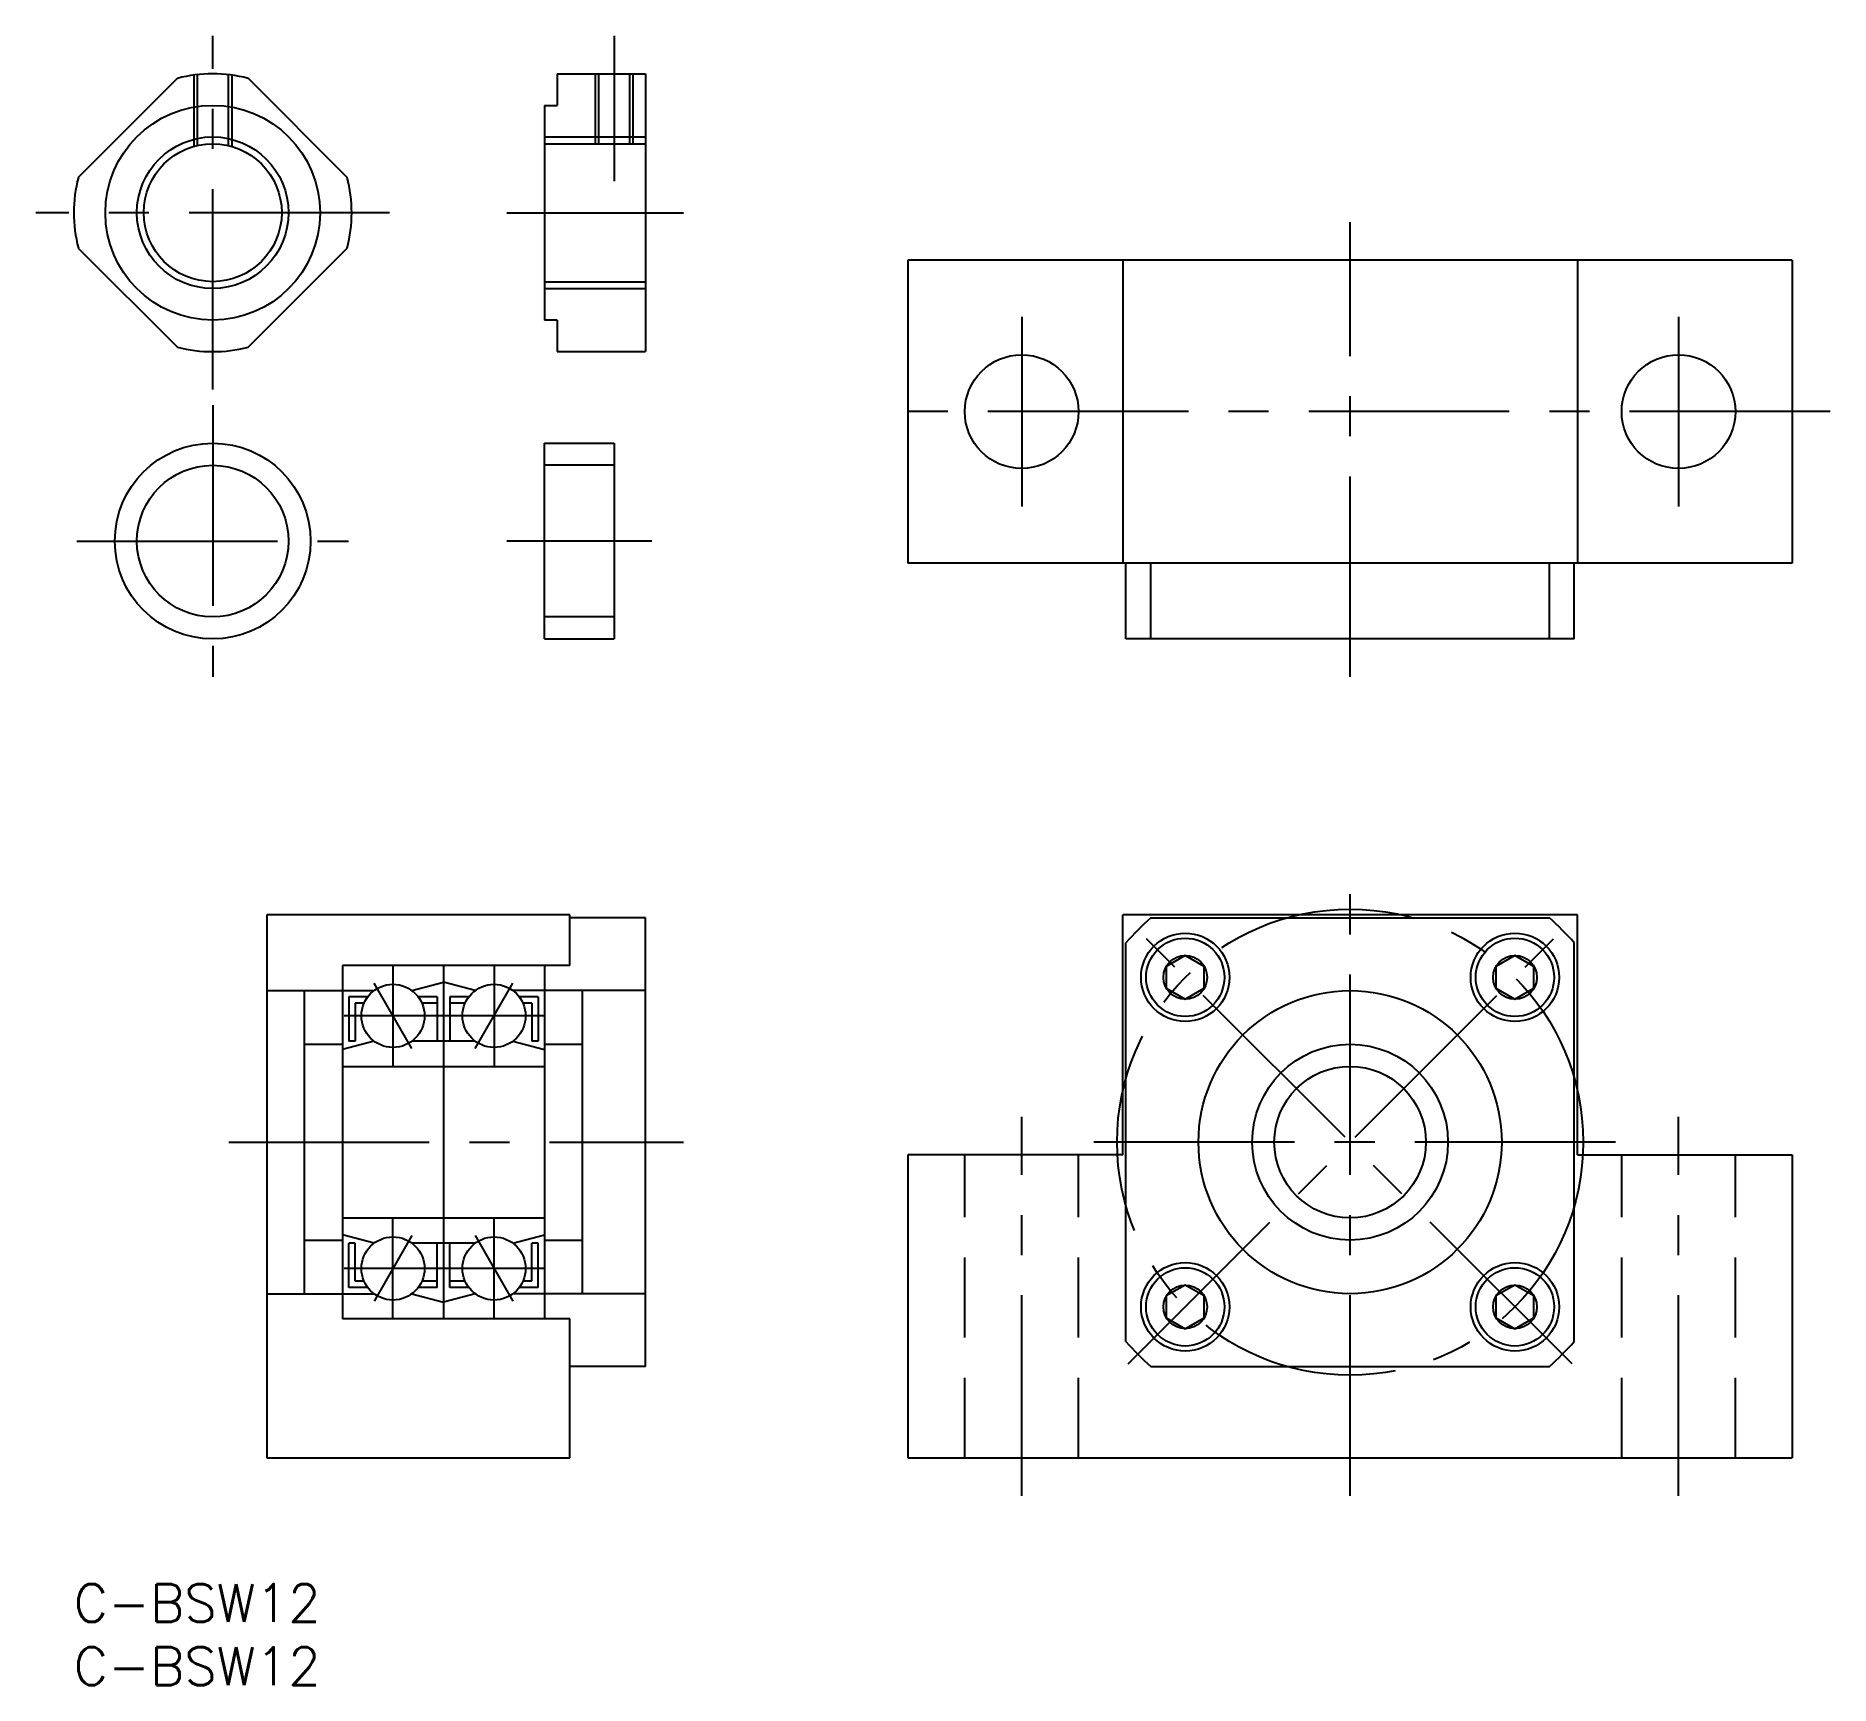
# Model space of a CAD drawing. Extents: x -3 to 139, y -8 to 123.
import ezdxf

# ---------------------------------------------------------------- set-up
doc = ezdxf.new("R2010")
doc.units = 0
doc.header["$LTSCALE"] = 0.5
doc.linetypes.add('CENTER', pattern=[50.8, 31.75, -6.35, 6.35, -6.35])
doc.linetypes.add('DASHED', pattern=[19.05, 12.7, -6.35])
for name, color, linetype in [('MSM_CENTER', 1, 'CENTER'), ('MSM_CONTINUOUS', 7, 'CONTINUOUS'), ('MSM_DASHED', 4, 'DASHED'), ('MSM_NARROW', 5, 'CONTINUOUS'), ('MSM_PART_NUMBER', 7, 'CONTINUOUS')]:
    doc.layers.add(name, color=color, linetype=linetype)
doc.styles.get("Standard").update_dxf_attribs({"font": 'txt.shx', "height": 3, "bigfont": 'bigfont.shx'})

# ---------------------------------------------------------------- blocks, each defined once
blk = doc.blocks.new('*U3')
at = {"layer": 'MSM_PART_NUMBER'}
blk.add_text('C-BSW12', height=3, dxfattribs=at).set_placement((0, -3))
blk = doc.blocks.new('*U4')
at = {"layer": 'MSM_PART_NUMBER'}
blk.add_text('C-BSW12', height=3, dxfattribs=at).set_placement((0, -8))

msp = doc.modelspace()

# ---------------------------------------------------------------- linework, layer by layer
at = {"layer": 'MSM_CENTER'}
for p, q in [((11, 94.58), (11, 122.58)), ((42.77, 122.58), (42.77, 111.08)), ((25, 108.58), (-3, 108.58)), ((34.27, 108.58), (48.27, 108.58)), ((101.04, 71.83), (101.04, 107.83)), ((75.04, 100.33), (75.04, 85.33)), ((127.04, 100.33), (127.04, 85.33)), ((11, 93.33), (11, 71.83)), ((139.04, 92.83), (63.04, 92.83)), ((0.25, 82.58), (21.75, 82.58)), ((45.77, 82.58), (34.27, 82.58)), ((101.04, 6.99), (101.04, 55.99)), ((83.47, 17.43), (118.61, 52.56)), ((118.61, 17.43), (83.47, 52.56)), ((25.27, 48.99), (25.27, 40.99)), ((33.27, 48.99), (33.27, 40.99)), ((26.77, 42.4), (23.77, 47.59)), ((31.77, 42.4), (34.77, 47.59)), ((37.27, 44.99), (21.27, 44.99)), ((75.04, 6.99), (75.04, 36.99)), ((127.04, 6.99), (127.04, 36.99)), ((12.27, 34.99), (48.27, 34.99)), ((122.04, 34.99), (80.04, 34.99)), ((25.27, 20.99), (25.27, 28.99)), ((33.27, 20.99), (33.27, 28.99)), ((26.77, 27.59), (23.77, 22.4)), ((31.77, 27.59), (34.77, 22.4)), ((37.27, 24.99), (21.27, 24.99))]:
    msp.add_line(p, q, dxfattribs=at)
msp.add_circle((101.04, 34.99), 18.45, dxfattribs=at)
at = {"layer": 'MSM_CONTINUOUS'}
for p, q in [((38.27, 119.58), (38.27, 117.08)), ((38.27, 119.58), (45.27, 119.58)), ((41.54, 119.58), (41.54, 114.04)), ((44, 119.58), (44, 114.04)), ((45.27, 119.58), (45.27, 97.58)), ((8.2, 119.22), (0.36, 111.38)), ((21.64, 111.38), (13.8, 119.22)), ((37.27, 117.08), (37.27, 100.08)), ((37.27, 117.08), (38.27, 117.08)), ((37.27, 114.04), (45.27, 114.04)), ((0.36, 105.78), (8.2, 97.94)), ((13.8, 97.94), (21.64, 105.78)), ((66.04, 104.83), (66.04, 80.83)), ((136.04, 104.83), (66.04, 104.83)), ((83.04, 104.83), (83.04, 80.83)), ((119.04, 104.83), (119.04, 80.83)), ((136.04, 104.83), (136.04, 80.83)), ((37.27, 103.12), (45.27, 103.12)), ((38.27, 100.08), (37.27, 100.08)), ((38.27, 100.08), (38.27, 97.58)), ((38.27, 97.58), (45.27, 97.58)), ((37.27, 74.83), (37.27, 90.33)), ((37.27, 90.33), (42.77, 90.33)), ((42.77, 90.33), (42.77, 74.83)), ((42.77, 88.58), (37.27, 88.58)), ((136.04, 80.83), (66.04, 80.83)), ((83.29, 74.83), (83.29, 80.83)), ((85.26, 74.83), (85.26, 80.83)), ((116.82, 74.83), (116.82, 80.83)), ((118.79, 74.83), (118.79, 80.83)), ((42.77, 76.58), (37.27, 76.58)), ((37.27, 74.83), (42.77, 74.83)), ((118.79, 74.83), (83.29, 74.83)), ((15.27, 52.99), (15.27, 9.99)), ((39.27, 52.99), (15.27, 52.99)), ((39.27, 48.99), (39.27, 52.99)), ((45.27, 52.74), (39.27, 52.74)), ((45.27, 17.24), (45.27, 52.74)), ((83.04, 33.99), (83.04, 52.99)), ((119.04, 52.99), (83.04, 52.99)), ((85.26, 52.74), (116.82, 52.74)), ((119.04, 33.99), (119.04, 52.99)), ((83.29, 19.21), (83.29, 50.77)), ((87.99, 49.77), (86.49, 48.91)), ((89.49, 48.91), (87.99, 49.77)), ((114.09, 49.77), (112.59, 48.91)), ((115.59, 48.91), (114.09, 49.77)), ((118.79, 19.21), (118.79, 50.77)), ((39.27, 48.99), (21.27, 48.99)), ((21.27, 48.99), (21.27, 20.99)), ((29.27, 48.99), (29.27, 20.99)), ((37.27, 48.99), (37.27, 20.99)), ((86.49, 48.91), (86.49, 47.17)), ((89.49, 47.17), (89.49, 48.91)), ((112.59, 48.91), (112.59, 47.17)), ((115.59, 47.17), (115.59, 48.91)), ((15.27, 46.99), (23.77, 46.99)), ((18.27, 22.99), (18.27, 46.99)), ((26.77, 46.99), (29.27, 47.66)), ((31.77, 46.99), (29.27, 47.66)), ((45.27, 46.99), (34.77, 46.99)), ((40.27, 22.99), (40.27, 46.99)), ((86.49, 47.17), (87.99, 46.31)), ((87.99, 46.31), (89.49, 47.17)), ((112.59, 47.17), (114.09, 46.31)), ((114.09, 46.31), (115.59, 47.17)), ((21.77, 46.49), (21.77, 42.99)), ((23.27, 46.49), (21.77, 46.49)), ((22.27, 45.99), (22.27, 42.99)), ((22.98, 45.99), (22.27, 45.99)), ((28.77, 46.49), (27.27, 46.49)), ((28.77, 45.99), (27.56, 45.99)), ((28.77, 46.49), (28.77, 42.99)), ((29.77, 46.49), (29.77, 42.99)), ((31.27, 46.49), (29.77, 46.49)), ((30.98, 45.99), (29.77, 45.99)), ((36.77, 46.49), (35.27, 46.49)), ((36.27, 45.99), (35.56, 45.99)), ((36.27, 45.99), (36.27, 42.99)), ((36.77, 46.49), (36.77, 42.99)), ((18.27, 42.74), (21.27, 42.74)), ((23.77, 42.99), (21.27, 42.32)), ((22.27, 42.99), (21.77, 42.99)), ((31.77, 42.99), (26.77, 42.99)), ((34.77, 42.99), (37.27, 42.32)), ((36.77, 42.99), (36.27, 42.99)), ((37.27, 42.74), (40.27, 42.74)), ((21.27, 40.99), (37.27, 40.99)), ((66.04, 33.99), (66.04, 9.99)), ((83.04, 33.99), (66.04, 33.99)), ((119.04, 33.99), (136.04, 33.99)), ((136.04, 33.99), (136.04, 9.99)), ((21.27, 28.99), (37.27, 28.99)), ((18.27, 27.24), (21.27, 27.24)), ((23.77, 26.99), (21.27, 27.66)), ((21.77, 23.49), (21.77, 26.99)), ((22.27, 26.99), (21.77, 26.99)), ((22.27, 23.99), (22.27, 26.99)), ((31.77, 26.99), (26.77, 26.99)), ((28.77, 23.49), (28.77, 26.99)), ((29.77, 23.49), (29.77, 26.99)), ((34.77, 26.99), (37.27, 27.66)), ((36.27, 23.99), (36.27, 26.99)), ((36.77, 26.99), (36.27, 26.99)), ((36.77, 23.49), (36.77, 26.99)), ((37.27, 27.24), (40.27, 27.24)), ((15.27, 22.99), (23.77, 22.99)), ((23.27, 23.49), (21.77, 23.49)), ((22.98, 23.99), (22.27, 23.99)), ((26.77, 22.99), (29.27, 22.32)), ((28.77, 23.49), (27.27, 23.49)), ((28.77, 23.99), (27.56, 23.99)), ((31.77, 22.99), (29.27, 22.32)), ((30.98, 23.99), (29.77, 23.99)), ((31.27, 23.49), (29.77, 23.49)), ((45.27, 22.99), (34.77, 22.99)), ((36.77, 23.49), (35.27, 23.49)), ((36.27, 23.99), (35.56, 23.99)), ((87.99, 23.68), (86.49, 22.81)), ((86.49, 22.81), (86.49, 21.08)), ((89.49, 22.81), (87.99, 23.68)), ((89.49, 21.08), (89.49, 22.81)), ((114.09, 23.68), (112.59, 22.81)), ((112.59, 22.81), (112.59, 21.08)), ((115.59, 22.81), (114.09, 23.68)), ((115.59, 21.08), (115.59, 22.81)), ((39.27, 20.99), (21.27, 20.99)), ((39.27, 9.99), (39.27, 20.99)), ((86.49, 21.08), (87.99, 20.21)), ((87.99, 20.21), (89.49, 21.08)), ((112.59, 21.08), (114.09, 20.21)), ((114.09, 20.21), (115.59, 21.08)), ((45.27, 17.24), (39.27, 17.24)), ((85.26, 17.24), (116.82, 17.24)), ((15.27, 9.99), (39.27, 9.99)), ((66.04, 9.99), (136.04, 9.99))]:
    msp.add_line(p, q, dxfattribs=at)
for centre, radius in [((11, 108.58), 8.5), ((11, 108.58), 5.46), ((75.04, 92.83), 4.5), ((127.04, 92.83), 4.5), ((11, 82.58), 7.75), ((11, 82.58), 6), ((87.99, 48.04), 3.5), ((87.99, 48.04), 3.1), ((114.09, 48.04), 3.5), ((114.09, 48.04), 3.1), ((87.99, 48.04), 1.73), ((114.09, 48.04), 1.73), ((25.27, 44.99), 2.5), ((33.27, 44.99), 2.5), ((101.04, 34.99), 12), ((101.04, 34.99), 7.75), ((101.04, 34.99), 6), ((25.27, 24.99), 2.5), ((33.27, 24.99), 2.5), ((87.99, 21.95), 3.5), ((87.99, 21.95), 3.1), ((114.09, 21.95), 3.5), ((114.09, 21.95), 3.1), ((87.99, 21.95), 1.73), ((114.09, 21.95), 1.73)]:
    msp.add_circle(centre, radius, dxfattribs=at)
for centre, radius, start, end in [((11, 108.58), 11, 75.2726, 104.7274), ((11, 108.58), 11, 165.2726, 194.7274), ((11, 108.58), 11, 345.2726, 14.7274), ((11, 108.58), 11, 255.2726, 284.7274), ((101.04, 34.99), 23.75, 131.6371, 138.3629), ((101.04, 34.99), 23.75, 41.6371, 48.3629), ((101.04, 34.99), 23.75, 221.6371, 228.3629), ((101.04, 34.99), 23.75, 311.6371, 318.3629)]:
    msp.add_arc(centre, radius, start, end, dxfattribs=at)
at = {"layer": 'MSM_DASHED'}
for p, q in [((9.5, 119.48), (9.5, 113.83)), ((9.77, 119.51), (9.77, 113.9)), ((12.23, 119.51), (12.23, 113.9)), ((12.5, 119.48), (12.5, 113.83)), ((70.54, 9.99), (70.54, 33.99)), ((79.54, 9.99), (79.54, 33.99)), ((122.54, 9.99), (122.54, 33.99)), ((131.54, 9.99), (131.54, 33.99))]:
    msp.add_line(p, q, dxfattribs=at)
at = {"layer": 'MSM_NARROW'}
for p, q in [((41.27, 119.58), (41.27, 114.04)), ((44.27, 119.58), (44.27, 114.04)), ((37.27, 114.58), (45.27, 114.58)), ((44.27, 114.58), (45.27, 114.58)), ((37.27, 102.58), (45.27, 102.58))]:
    msp.add_line(p, q, dxfattribs=at)
msp.add_circle((11, 108.58), 6, dxfattribs=at)

# ---------------------------------------------------------------- block references
at = {"layer": 'MSM_CONTINUOUS'}
for name in ['*U3', '*U4']:
    msp.add_blockref(name, (0, 0), dxfattribs=at)

doc.saveas('drawing.dxf')
